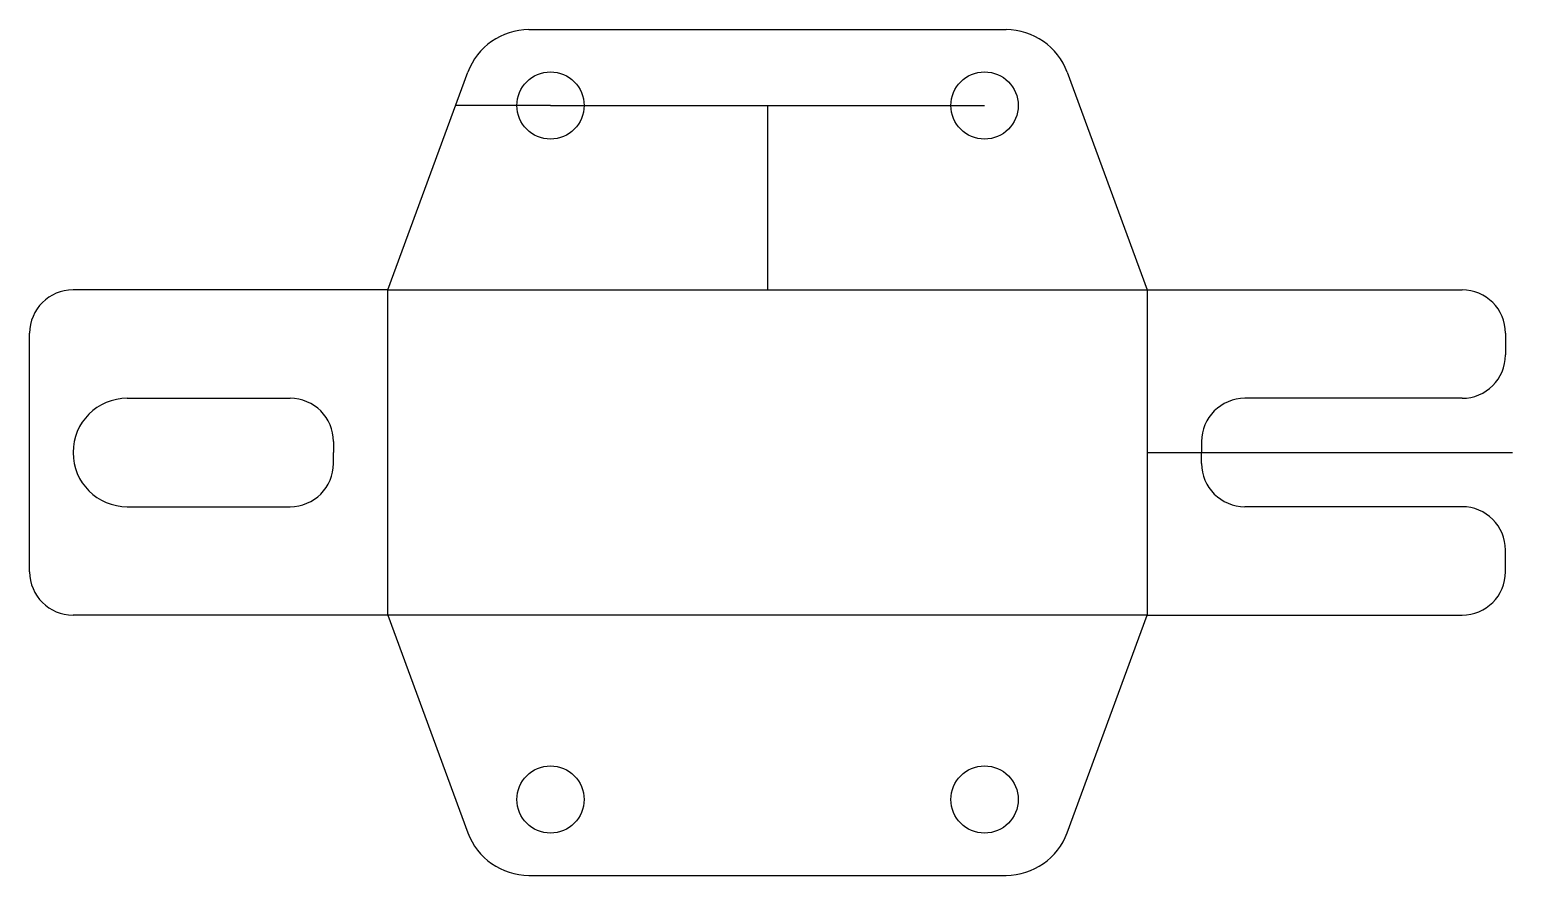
# Model space of a CAD drawing. Header units: millimetres. Extents: x -33 to 104, y -54 to 24.
import ezdxf

# ---------------------------------------------------------------- set-up
doc = ezdxf.new("R2010")
doc.units = ezdxf.units.MM
doc.layers.get('0').update_dxf_attribs({"linetype": 'CONTINUOUS'})

msp = doc.modelspace()

# ---------------------------------------------------------------- linework, layer by layer
for p, q in [((13.01, 24), (56.99, 24)), ((0, 0), (7.38, 20.07)), ((62.62, 20.07), (70, 0)), ((15, 17), (6.25, 17)), ((15, 17), (55, 17)), ((35, 17), (35, 0)), ((0, 0), (-29, 0)), ((0, 0), (70, 0)), ((0, -30), (0, 0)), ((70, 0), (70, -30)), ((70, 0), (99, 0)), ((-33, -26), (-33, -4)), ((103, -4), (103, -6)), ((-24, -10), (-9, -10)), ((99, -10), (79, -10)), ((-5, -14), (-5, -15)), ((-5, -16), (-5, -15)), ((70, -15), (103.64, -15)), ((75, -14), (75, -15)), ((75, -16), (75, -15)), ((-24, -20), (-9, -20)), ((99, -20), (79, -20)), ((103, -26), (103, -24)), ((0, -30), (-29, -30)), ((70, -30), (0, -30)), ((0, -30), (7.38, -50.07)), ((62.62, -50.07), (70, -30)), ((70, -30), (99, -30)), ((13.01, -54), (56.99, -54))]:
    msp.add_line(p, q)
for centre in [(15, 17), (55, 17), (15, -47), (55, -47)]:
    msp.add_circle(centre, 3.1)
for centre, radius, start, end in [((13.01, 18), 6, 90, 159.8142), ((56.99, 18), 6, 20.1858, 90), ((-29, -4), 4, 90, 180), ((99, -4), 4, 0, 90), ((99, -6), 4, -90, 0), ((-24, -15), 5, 90, 180), ((-9, -14), 4, 0, 90), ((79, -14), 4, 90, 180), ((-24, -15), 5, 180, 270), ((-9, -16), 4, -90, 0), ((79, -16), 4, 180, 270), ((99, -24), 4, 0, 90), ((-29, -26), 4, 180, 270), ((99, -26), 4, -90, 0), ((13.01, -48), 6, 200.1858, 270), ((56.99, -48), 6, 270, 339.8142)]:
    msp.add_arc(centre, radius, start, end)

doc.saveas('drawing.dxf')
